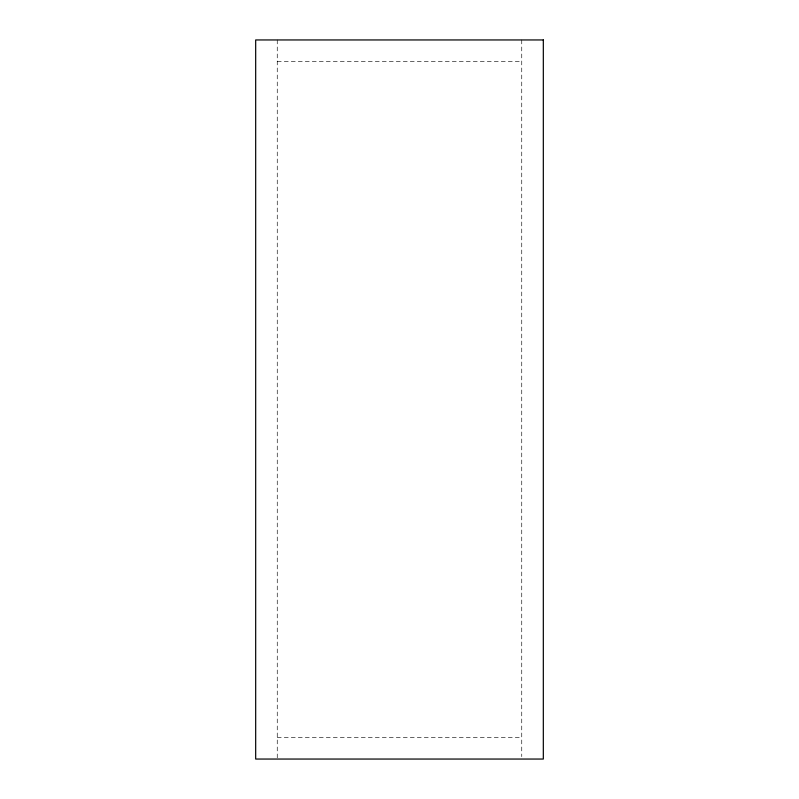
<?xml version="1.0" encoding="UTF-8"?>
<svg xmlns="http://www.w3.org/2000/svg" width="799" height="799" viewBox="0 0 799 799"><rect width="100%" height="100%" fill="white"/><g stroke="black" fill="none" stroke-linecap="round" stroke-linejoin="round"><path stroke-width="0.6" stroke-dasharray="4 3" d="M277.253 61.523L521.747 61.523M277.253 737.477L521.747 737.477M521.747 39.95L521.747 756.653M277.253 39.95L277.253 757.851"/><path stroke-width="1.2" d="M543.32 39.95L255.68 39.95L255.68 759.05L543.32 759.05L543.32 39.95"/></g></svg>
